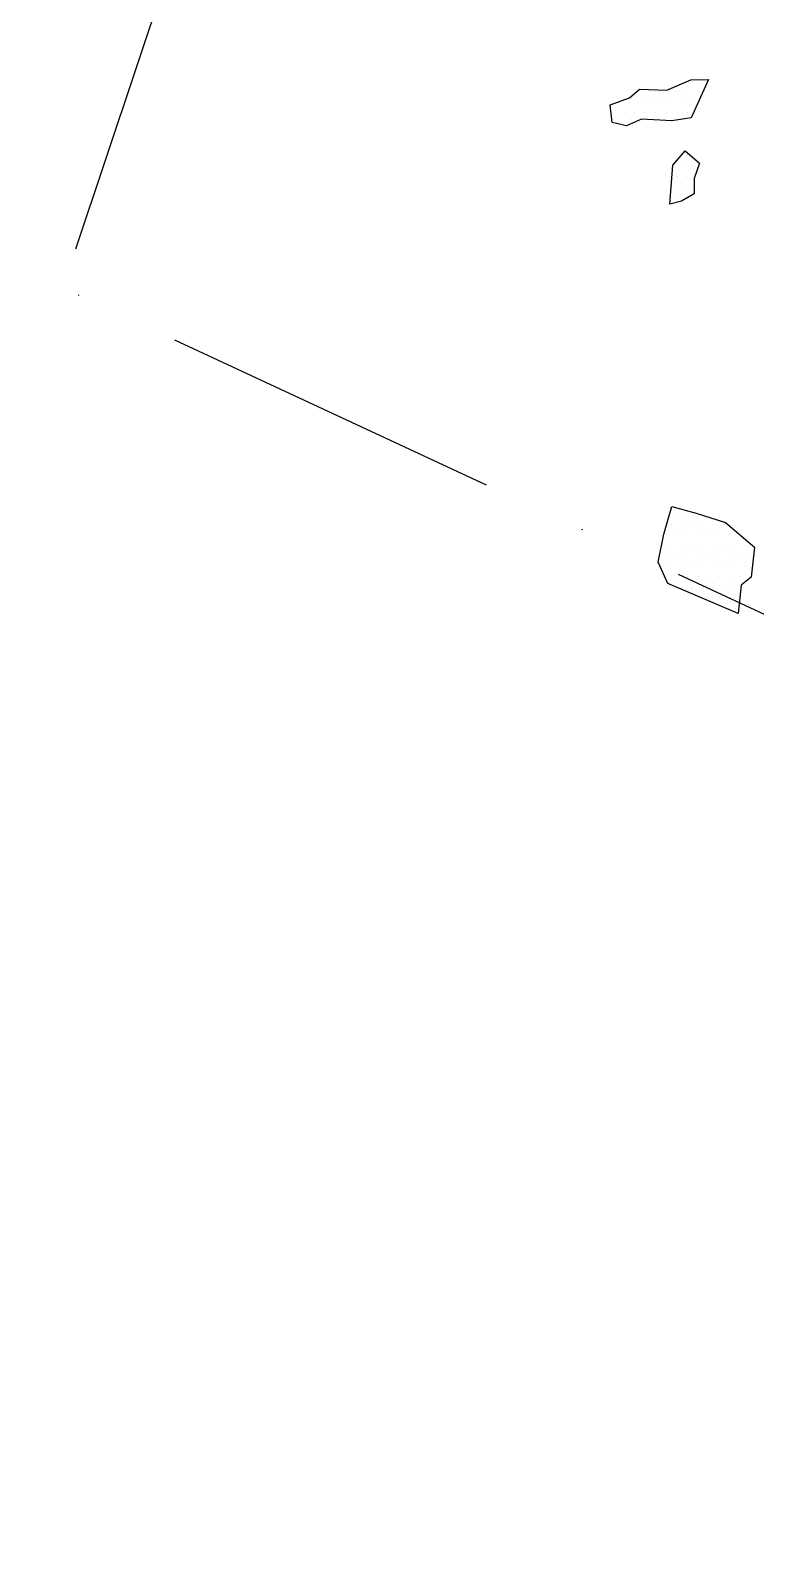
# Model space of a CAD drawing. Header units: metres. Extents: x -1500 to -958, y -1228 to -671.
# Drawn here: x -1291 to -1205, y -1228.2 to -1049 of the extents above; entities that cross this region are included whole.
import ezdxf

# ---------------------------------------------------------------- set-up
doc = ezdxf.new("R2010")
doc.units = ezdxf.units.M
doc.header["$LTSCALE"] = 25
doc.header["$MEASUREMENT"] = 0
doc.linetypes.add('STRICHPUNKTX2', pattern=[2, 1, -0.5, 0, -0.5])
doc.layers.get('0').update_dxf_attribs({"linetype": 'CONTINUOUS'})
for name, color, linetype in [('BEFUND', 1, 'CONTINUOUS'), ('GRABUNGSGRENZE', 3, 'STRICHPUNKTX2'), ('STEINE', 4, 'CONTINUOUS'), ('STEINESCHRAFF', 4, 'CONTINUOUS')]:
    doc.layers.add(name, color=color, linetype=linetype)

# ---------------------------------------------------------------- blocks, each defined once
blk = doc.blocks.new('*X11')
at = {"color": 0}
for p, q in [((-1212.5, -1055), (-1212.5, -1055)), ((-1211.25, -1055), (-1211.25, -1055)), ((-1221.25, -1057.5), (-1221.25, -1057.5)), ((-1220, -1057.5), (-1220, -1057.5)), ((-1218.75, -1057.5), (-1218.75, -1057.5)), ((-1218.125, -1056.25), (-1218.125, -1056.25)), ((-1217.5, -1057.5), (-1217.5, -1057.5)), ((-1216.875, -1056.25), (-1216.875, -1056.25)), ((-1216.25, -1057.5), (-1216.25, -1057.5)), ((-1215.625, -1056.25), (-1215.625, -1056.25)), ((-1215, -1057.5), (-1215, -1057.5)), ((-1214.375, -1056.25), (-1214.375, -1056.25)), ((-1213.75, -1057.5), (-1213.75, -1057.5)), ((-1213.125, -1056.25), (-1213.125, -1056.25)), ((-1212.5, -1057.5), (-1212.5, -1057.5)), ((-1211.875, -1056.25), (-1211.875, -1056.25)), ((-1221.875, -1058.75), (-1221.875, -1058.75)), ((-1220.625, -1058.75), (-1220.625, -1058.75)), ((-1219.375, -1058.75), (-1219.375, -1058.75)), ((-1218.125, -1058.75), (-1218.125, -1058.75)), ((-1216.875, -1058.75), (-1216.875, -1058.75)), ((-1215.625, -1058.75), (-1215.625, -1058.75)), ((-1214.375, -1058.75), (-1214.375, -1058.75)), ((-1213.125, -1058.75), (-1213.125, -1058.75)), ((-1221.25, -1060), (-1221.25, -1060)), ((-1220, -1060), (-1220, -1060)), ((-1213.125, -1063.75), (-1213.125, -1063.75)), ((-1214.375, -1066.25), (-1214.375, -1066.25)), ((-1213.75, -1065), (-1213.75, -1065)), ((-1213.125, -1066.25), (-1213.125, -1066.25)), ((-1212.5, -1065), (-1212.5, -1065)), ((-1215, -1067.5), (-1215, -1067.5)), ((-1213.75, -1067.5), (-1213.75, -1067.5)), ((-1212.5, -1067.5), (-1212.5, -1067.5)), ((-1214.375, -1068.75), (-1214.375, -1068.75)), ((-1213.125, -1068.75), (-1213.125, -1068.75)), ((-1215, -1107.5), (-1215, -1107.5)), ((-1214.375, -1106.25), (-1214.375, -1106.25)), ((-1213.75, -1107.5), (-1213.75, -1107.5)), ((-1213.125, -1106.25), (-1213.125, -1106.25)), ((-1212.5, -1107.5), (-1212.5, -1107.5)), ((-1211.25, -1107.5), (-1211.25, -1107.5)), ((-1210, -1107.5), (-1210, -1107.5)), ((-1208.75, -1107.5), (-1208.75, -1107.5)), ((-1215.625, -1108.75), (-1215.625, -1108.75)), ((-1214.375, -1108.75), (-1214.375, -1108.75)), ((-1213.125, -1108.75), (-1213.125, -1108.75)), ((-1211.875, -1108.75), (-1211.875, -1108.75)), ((-1210.625, -1108.75), (-1210.625, -1108.75)), ((-1209.375, -1108.75), (-1209.375, -1108.75)), ((-1208.125, -1108.75), (-1208.125, -1108.75)), ((-1215.625, -1111.25), (-1215.625, -1111.25)), ((-1215, -1110), (-1215, -1110)), ((-1214.375, -1111.25), (-1214.375, -1111.25)), ((-1213.75, -1110), (-1213.75, -1110)), ((-1213.125, -1111.25), (-1213.125, -1111.25)), ((-1212.5, -1110), (-1212.5, -1110)), ((-1211.875, -1111.25), (-1211.875, -1111.25)), ((-1211.25, -1110), (-1211.25, -1110)), ((-1210.625, -1111.25), (-1210.625, -1111.25)), ((-1210, -1110), (-1210, -1110)), ((-1209.375, -1111.25), (-1209.375, -1111.25)), ((-1208.75, -1110), (-1208.75, -1110)), ((-1208.125, -1111.25), (-1208.125, -1111.25)), ((-1207.5, -1110), (-1207.5, -1110)), ((-1206.875, -1111.25), (-1206.875, -1111.25)), ((-1206.25, -1110), (-1206.25, -1110)), ((-1205.625, -1111.25), (-1205.625, -1111.25)), ((-1216.25, -1112.5), (-1216.25, -1112.5)), ((-1215, -1112.5), (-1215, -1112.5)), ((-1213.75, -1112.5), (-1213.75, -1112.5)), ((-1212.5, -1112.5), (-1212.5, -1112.5)), ((-1211.25, -1112.5), (-1211.25, -1112.5)), ((-1210, -1112.5), (-1210, -1112.5)), ((-1208.75, -1112.5), (-1208.75, -1112.5)), ((-1207.5, -1112.5), (-1207.5, -1112.5)), ((-1206.25, -1112.5), (-1206.25, -1112.5)), ((-1215.625, -1113.75), (-1215.625, -1113.75)), ((-1214.375, -1113.75), (-1214.375, -1113.75)), ((-1213.125, -1113.75), (-1213.125, -1113.75)), ((-1211.875, -1113.75), (-1211.875, -1113.75)), ((-1210.625, -1113.75), (-1210.625, -1113.75)), ((-1209.375, -1113.75), (-1209.375, -1113.75)), ((-1208.125, -1113.75), (-1208.125, -1113.75)), ((-1206.875, -1113.75), (-1206.875, -1113.75)), ((-1205.625, -1113.75), (-1205.625, -1113.75)), ((-1213.75, -1115), (-1213.75, -1115)), ((-1212.5, -1115), (-1212.5, -1115)), ((-1211.25, -1115), (-1211.25, -1115)), ((-1210.625, -1116.25), (-1210.625, -1116.25)), ((-1210, -1115), (-1210, -1115)), ((-1209.375, -1116.25), (-1209.375, -1116.25)), ((-1208.75, -1115), (-1208.75, -1115)), ((-1208.125, -1116.25), (-1208.125, -1116.25)), ((-1207.5, -1115), (-1207.5, -1115)), ((-1207.5, -1117.5), (-1207.5, -1117.5))]:
    blk.add_line(p, q, dxfattribs=at)

msp = doc.modelspace()

# ---------------------------------------------------------------- linework, layer by layer
at = {"layer": 'BEFUND'}
msp.add_lwpolyline([(-1285.62, -1074.87), (-1274.93, -1042.84), (-1267.05, -1027.68), (-1263.47, -1010.45), (-1257.42, -989.62), (-1251.97, -973.48), (-1247.21, -965.43)], dxfattribs=at)
at = {"layer": 'GRABUNGSGRENZE', "flags": 128}
for points in [[(-1251.24, -1096.23), (-1500.08, -980.36), (-1485.89, -896.91), (-1488.69, -820.69), (-1489.72, -756.66), (-1488.4, -698.56), (-1485.09, -670.88), (-1375.62, -729.32), (-1302.7, -757.15), (-1249.33, -779.71)], [(-1220.77, -790.19), (-958.18, -913.04), (-962.05, -968.94), (-967.48, -997.14), (-965.03, -1019.9), (-967.86, -1048.04), (-965.9, -1079.62), (-965.22, -1160.86), (-969.27, -1228.22), (-1079, -1176.43), (-1251.24, -1096.23)]]:
    msp.add_lwpolyline(points, dxfattribs=at)
at = {"layer": 'STEINE'}
for points in [[(-1212.7, -1059.34), (-1215, -1059.71), (-1218.61, -1059.5), (-1220.36, -1060.29), (-1222.08, -1059.91), (-1222.31, -1057.82), (-1220, -1056.98), (-1218.81, -1055.93), (-1215.6, -1056.08), (-1212.73, -1054.85), (-1210.64, -1054.79), (-1212.7, -1059.34)], [(-1215.25, -1069.59), (-1214.87, -1064.96), (-1213.42, -1063.25), (-1211.71, -1064.71), (-1212.35, -1066.53), (-1212.33, -1068.37), (-1213.87, -1069.21), (-1215.25, -1069.59)], [(-1215.49, -1114.54), (-1216.62, -1112.02), (-1215.96, -1108.67), (-1214.99, -1105.42), (-1212.1, -1106.18), (-1208.65, -1107.31), (-1205.18, -1110.21), (-1205.59, -1113.77), (-1206.78, -1114.72), (-1207.13, -1118.08), (-1215.49, -1114.54)]]:
    msp.add_lwpolyline(points, dxfattribs=at)

# ---------------------------------------------------------------- block references
at = {"layer": 'STEINESCHRAFF'}
msp.add_blockref('*X11', (0, 0), dxfattribs=at)

doc.saveas('drawing.dxf')
